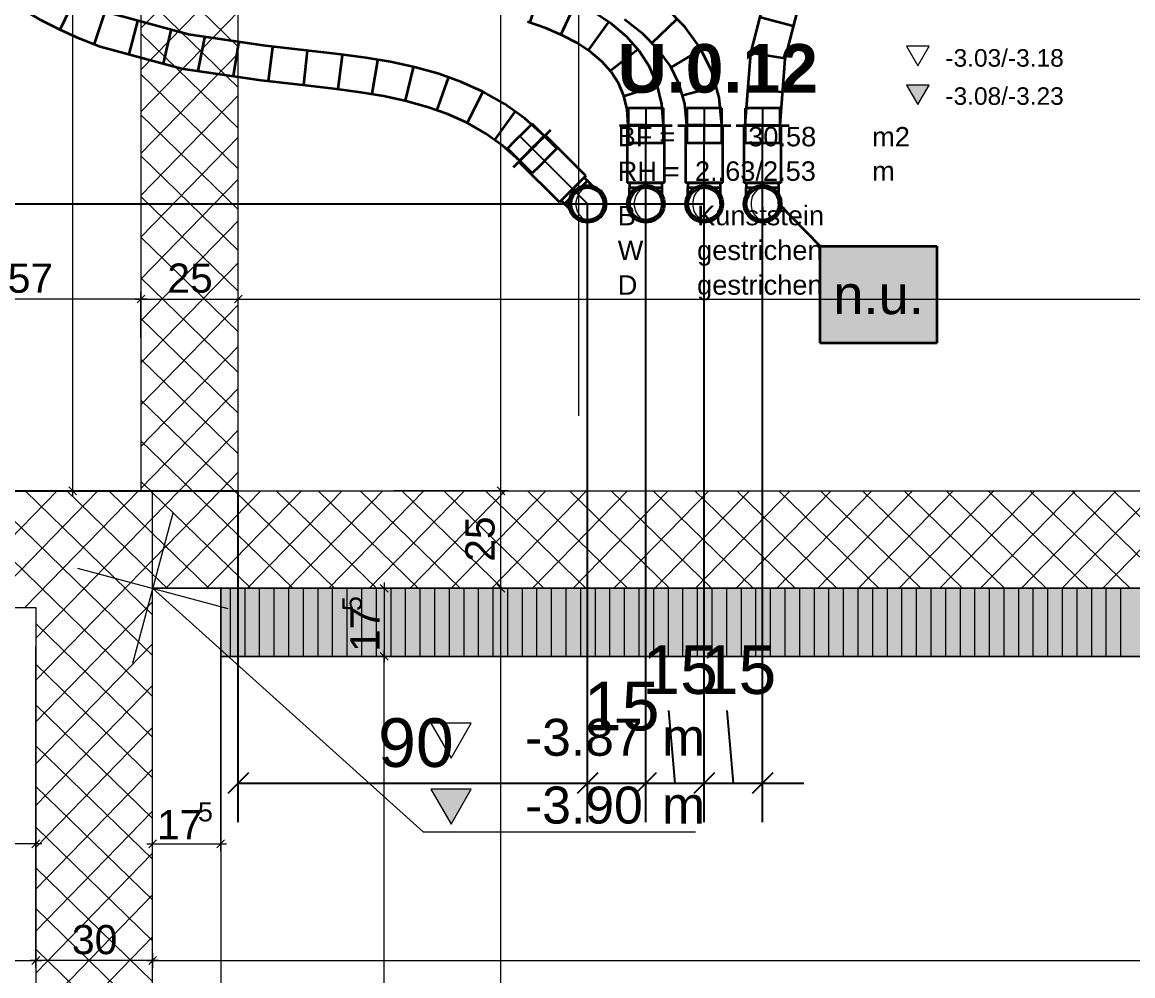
# Model space of a CAD drawing. Extents: x 0 to 1189, y 0 to 841.
# Drawn here: x 159.6 to 216.7, y 431.2 to 480.2 of the extents above; entities that cross this region are included whole.
import ezdxf
from ezdxf.lldxf.tags import DXFTag

# ---------------------------------------------------------------- set-up
doc = ezdxf.new("R2010")
doc.units = 0
doc.linetypes.add('_Hiddenline_', pattern=[3, 2, -1])
doc.layers.get('0').update_dxf_attribs({"lineweight": 35})
for name, color, linetype, lineweight in [('211.5 Stahlbeton Kontur', 7, 'Continuous', 25), ('211.5 Stahlbeton Schraffur', 7, 'Continuous', 25), ('225.2 Dämmung Innen', 7, 'Continuous', 25), ('Bemassung', 7, 'Continuous', 25), ('Höhenkoten', 7, 'Continuous', 25), ('Raumstempel', 7, 'Continuous', 25)]:
    doc.layers.add(name, color=color, linetype=linetype, lineweight=lineweight)
doc.layers.add('L_Mass', color=5, linetype='Continuous', lineweight=25, true_color=0x0000ff)
doc.layers.add('L_Zuluft_eingelegt', color=1, linetype='fein_strichliert', lineweight=35, true_color=0xff0000)
doc.styles.get("Standard").update_dxf_attribs({"font": 'arial.ttf'})
tags = doc.linetypes.add('fein_strichliert', pattern=[4, 1, -2, 1]).pattern_tags.tags
tags[8:9] = [DXFTag(74, 4), DXFTag(75, 0), DXFTag(340, '0'), DXFTag(46, 0.0), DXFTag(50, 0.0), DXFTag(44, 0.0), DXFTag(45, 0.0)]
tags[6:7] = [DXFTag(74, 4), DXFTag(75, 0), DXFTag(340, '0'), DXFTag(46, 0.0), DXFTag(50, 0.0), DXFTag(44, 0.0), DXFTag(45, 0.0)]
tags[4:5] = [DXFTag(74, 4), DXFTag(75, 0), DXFTag(340, '0'), DXFTag(46, 0.0), DXFTag(50, 0.0), DXFTag(44, 0.0), DXFTag(45, 0.0)]
tags = doc.linetypes.add('STRICHPUNKT2', pattern=[12.7, 6.35, -3.175, 0, -3.175]).pattern_tags.tags
tags[10:11] = [DXFTag(74, 4), DXFTag(75, 0), DXFTag(340, '0'), DXFTag(46, 0.0), DXFTag(50, 0.0), DXFTag(44, 0.0), DXFTag(45, 0.0)]
tags[8:9] = [DXFTag(74, 4), DXFTag(75, 0), DXFTag(340, '0'), DXFTag(46, 0.0), DXFTag(50, 0.0), DXFTag(44, 0.0), DXFTag(45, 0.0)]
tags[6:7] = [DXFTag(74, 4), DXFTag(75, 0), DXFTag(340, '0'), DXFTag(46, 0.0), DXFTag(50, 0.0), DXFTag(44, 0.0), DXFTag(45, 0.0)]
tags[4:5] = [DXFTag(74, 4), DXFTag(75, 0), DXFTag(340, '0'), DXFTag(46, 0.0), DXFTag(50, 0.0), DXFTag(44, 0.0), DXFTag(45, 0.0)]
tags = doc.linetypes.add('Wipeout_Contour', pattern=[1, 0, -1]).pattern_tags.tags
tags[6:7] = [DXFTag(74, 4), DXFTag(75, 0), DXFTag(340, '0'), DXFTag(46, 1.0), DXFTag(50, 0.0), DXFTag(44, 0.0), DXFTag(45, 0.0)]
tags[4:5] = [DXFTag(74, 4), DXFTag(75, 0), DXFTag(340, '0'), DXFTag(46, 1.0), DXFTag(50, 0.0), DXFTag(44, 0.0), DXFTag(45, 0.0)]

# ---------------------------------------------------------------- blocks, each defined once
blk = doc.blocks.new('Referenz-A0SO6TOG06', base_point=(4.401, 96.704))
at = {"layer": '211.5 Stahlbeton Kontur', "color": 0, "lineweight": 18}
for p, q in [((165.739, 534.141), (165.736, 456.142)), ((170.736, 456.141), (170.739, 529.141)), ((160.336, 456.142), (154.336, 456.142)), ((165.736, 456.142), (160.336, 456.142)), ((166.336, 456.141), (165.736, 456.142)), ((165.736, 456.142), (170.736, 456.141)), ((166.336, 451.141), (166.336, 456.141)), ((166.336, 456.141), (400.336, 456.141)), ((166.336, 451.134), (166.336, 456.141)), ((166.334, 381.142), (166.336, 451.141)), ((400.336, 451.134), (166.336, 451.134)), ((154.337, 450.142), (160.336, 450.142)), ((160.336, 450.142), (160.331, 297))]:
    blk.add_line(p, q, dxfattribs=at)
at = {"layer": '211.5 Stahlbeton Schraffur', "color": 0, "lineweight": 13}
for p, q in [((165.737, 479.932), (170.737, 485.071)), ((170.737, 478.968), (165.737, 483.833)), ((165.737, 477.781), (170.737, 482.92)), ((170.737, 476.875), (165.737, 481.74)), ((165.737, 475.63), (170.737, 480.769)), ((170.737, 474.782), (165.737, 479.647)), ((165.737, 473.479), (170.737, 478.618)), ((170.737, 472.69), (165.737, 477.554)), ((165.737, 471.327), (170.737, 476.467)), ((170.737, 470.597), (165.737, 475.461)), ((165.737, 469.176), (170.737, 474.316)), ((170.737, 468.504), (165.737, 473.369)), ((165.737, 467.025), (170.737, 472.164)), ((170.737, 466.411), (165.737, 471.276)), ((165.737, 464.874), (170.737, 470.013)), ((170.737, 464.319), (165.737, 469.183)), ((165.737, 462.723), (170.737, 467.862)), ((170.737, 462.226), (165.737, 467.09)), ((165.736, 460.572), (170.737, 465.711)), ((170.736, 460.133), (165.737, 464.998)), ((165.736, 458.421), (170.737, 463.56)), ((170.736, 458.04), (165.737, 462.905)), ((165.736, 456.27), (170.737, 461.409)), ((170.537, 456.141), (165.736, 460.812)), ((167.704, 456.141), (170.736, 459.258)), ((168.386, 456.141), (165.736, 458.719)), ((169.797, 456.141), (170.736, 457.107)), ((166.235, 456.142), (165.736, 456.627)), ((166.336, 445.579), (155.479, 456.142)), ((155.588, 450.142), (161.426, 456.142)), ((166.336, 447.672), (157.631, 456.142)), ((157.681, 450.142), (163.519, 456.142)), ((159.774, 450.142), (165.611, 456.142)), ((166.336, 449.764), (159.782, 456.142)), ((166.336, 451.857), (161.933, 456.142)), ((166.336, 453.95), (164.084, 456.142)), ((166.336, 456.043), (166.235, 456.141)), ((166.336, 454.735), (167.704, 456.141)), ((166.336, 452.584), (169.797, 456.141)), ((171.381, 451.134), (166.336, 456.043)), ((167.018, 451.134), (171.89, 456.141)), ((173.532, 451.134), (168.386, 456.141)), ((169.111, 451.134), (173.983, 456.141)), ((175.683, 451.134), (170.537, 456.141)), ((171.204, 451.134), (176.075, 456.141)), ((177.834, 451.134), (172.688, 456.141)), ((173.296, 451.134), (178.168, 456.141)), ((179.985, 451.134), (174.839, 456.141)), ((175.389, 451.134), (180.261, 456.141)), ((182.136, 451.134), (176.99, 456.141)), ((177.482, 451.134), (182.354, 456.141)), ((184.287, 451.134), (179.141, 456.141)), ((179.575, 451.134), (184.447, 456.141)), ((186.438, 451.134), (181.292, 456.141)), ((181.668, 451.134), (186.54, 456.141)), ((188.589, 451.134), (183.443, 456.141)), ((183.761, 451.134), (188.632, 456.141)), ((190.74, 451.134), (185.594, 456.141)), ((185.853, 451.134), (190.725, 456.141)), ((192.891, 451.134), (187.745, 456.141)), ((187.946, 451.134), (192.818, 456.141)), ((195.043, 451.134), (189.896, 456.141)), ((190.039, 451.134), (194.911, 456.141)), ((197.194, 451.134), (192.047, 456.141)), ((192.132, 451.134), (197.004, 456.141)), ((199.345, 451.134), (194.198, 456.141)), ((194.225, 451.134), (199.097, 456.141)), ((196.318, 451.134), (201.189, 456.141)), ((201.496, 451.134), (196.349, 456.141)), ((198.41, 451.134), (203.282, 456.141)), ((203.647, 451.134), (198.5, 456.141)), ((200.503, 451.134), (205.375, 456.141)), ((205.798, 451.134), (200.651, 456.141)), ((202.596, 451.134), (207.468, 456.141)), ((207.949, 451.134), (202.802, 456.141)), ((204.689, 451.134), (209.561, 456.141)), ((210.1, 451.134), (204.953, 456.141)), ((206.782, 451.134), (211.654, 456.141)), ((212.251, 451.134), (207.104, 456.141)), ((208.875, 451.134), (213.746, 456.141)), ((214.402, 451.134), (209.255, 456.141)), ((210.967, 451.134), (215.839, 456.141)), ((216.553, 451.134), (211.406, 456.141)), ((213.06, 451.134), (217.932, 456.141)), ((218.704, 451.134), (213.557, 456.141)), ((215.153, 451.134), (220.025, 456.141)), ((220.855, 451.134), (215.708, 456.141)), ((160.336, 448.569), (166.336, 454.735)), ((169.23, 451.134), (166.336, 453.95)), ((160.336, 446.418), (166.336, 452.584)), ((167.079, 451.134), (166.336, 451.857)), ((160.336, 444.266), (166.336, 450.433)), ((166.336, 443.486), (160.336, 449.324)), ((160.336, 442.115), (166.336, 448.282)), ((166.336, 441.393), (160.336, 447.231)), ((160.336, 439.964), (166.336, 446.131)), ((166.336, 439.301), (160.336, 445.138)), ((160.336, 437.813), (166.336, 443.98)), ((166.336, 437.208), (160.336, 443.045)), ((160.336, 435.662), (166.336, 441.829)), ((166.336, 435.115), (160.336, 440.953)), ((160.336, 433.511), (166.336, 439.678)), ((166.336, 433.022), (160.336, 438.86)), ((160.336, 431.36), (166.336, 437.527)), ((166.336, 430.93), (160.336, 436.767)), ((160.336, 429.209), (166.336, 435.376)), ((166.336, 428.837), (160.336, 434.674)), ((160.335, 427.058), (166.336, 433.225)), ((166.335, 426.744), (160.336, 432.582))]:
    blk.add_line(p, q, dxfattribs=at)
at = {"layer": '225.2 Dämmung Innen', "color": 0, "lineweight": 13}
for p, q in [((166.336, 451.134), (169.831, 451.134)), ((166.336, 297), (166.336, 451.134)), ((169.831, 451.134), (169.831, 297)), ((169.831, 451.134), (400.336, 451.134)), ((169.831, 447.634), (169.831, 451.134)), ((170.333, 447.634), (170.333, 451.134)), ((171.083, 447.634), (171.083, 451.134)), ((171.833, 447.634), (171.833, 451.134)), ((172.583, 447.634), (172.583, 451.134)), ((173.333, 447.634), (173.333, 451.134)), ((174.083, 447.634), (174.083, 451.134)), ((174.833, 447.634), (174.833, 451.134)), ((175.583, 447.634), (175.583, 451.134)), ((176.333, 447.634), (176.333, 451.134)), ((177.083, 447.634), (177.083, 451.134)), ((177.833, 447.634), (177.833, 451.134)), ((178.583, 447.634), (178.583, 451.134)), ((179.333, 447.634), (179.333, 451.134)), ((180.083, 447.634), (180.083, 451.134)), ((180.833, 447.634), (180.833, 451.134)), ((181.583, 447.634), (181.583, 451.134)), ((182.333, 447.634), (182.333, 451.134)), ((183.083, 447.634), (183.083, 451.134)), ((183.833, 447.634), (183.833, 451.134)), ((184.583, 447.634), (184.583, 451.134)), ((185.333, 447.634), (185.333, 451.134)), ((186.083, 447.634), (186.083, 451.134)), ((186.833, 447.634), (186.833, 451.134)), ((187.583, 447.634), (187.583, 451.134)), ((188.333, 447.634), (188.333, 451.134)), ((189.083, 447.634), (189.083, 451.134)), ((189.833, 447.634), (189.833, 451.134)), ((190.583, 447.634), (190.583, 451.134)), ((191.333, 447.634), (191.333, 451.134)), ((192.083, 447.634), (192.083, 451.134)), ((192.833, 447.634), (192.833, 451.134)), ((193.583, 447.634), (193.583, 451.134)), ((194.333, 447.634), (194.333, 451.134)), ((195.083, 447.634), (195.083, 451.134)), ((195.833, 447.634), (195.833, 451.134)), ((196.583, 447.634), (196.583, 451.134)), ((197.333, 447.634), (197.333, 451.134)), ((198.083, 447.634), (198.083, 451.134)), ((198.833, 447.634), (198.833, 451.134)), ((199.583, 447.634), (199.583, 451.134)), ((200.333, 447.634), (200.333, 451.134)), ((201.083, 447.634), (201.083, 451.134)), ((201.833, 447.634), (201.833, 451.134)), ((202.583, 447.634), (202.583, 451.134)), ((203.333, 447.634), (203.333, 451.134)), ((204.083, 447.634), (204.083, 451.134)), ((204.833, 447.634), (204.833, 451.134)), ((205.583, 447.634), (205.583, 451.134)), ((206.333, 447.634), (206.333, 451.134)), ((207.083, 447.634), (207.083, 451.134)), ((207.833, 447.634), (207.833, 451.134)), ((208.583, 447.634), (208.583, 451.134)), ((209.333, 447.634), (209.333, 451.134)), ((210.083, 447.634), (210.083, 451.134)), ((210.833, 447.634), (210.833, 451.134)), ((211.583, 447.634), (211.583, 451.134)), ((212.333, 447.634), (212.333, 451.134)), ((213.083, 447.634), (213.083, 451.134)), ((213.833, 447.634), (213.833, 451.134)), ((214.583, 447.634), (214.583, 451.134)), ((215.333, 447.634), (215.333, 451.134)), ((216.083, 447.634), (216.083, 451.134)), ((400.336, 447.634), (169.831, 447.634))]:
    blk.add_line(p, q, dxfattribs=at)
at = {"layer": '225.2 Dämmung Innen', "color": 0, "linetype": 'Wipeout_Contour', "lineweight": 0, "ltscale": 21.845507}
for p, q in [((400.336, 451.134), (169.831, 451.134)), ((169.831, 451.134), (169.831, 447.634)), ((169.831, 447.634), (400.336, 447.634))]:
    blk.add_line(p, q, dxfattribs=at)
at = {"layer": '225.2 Dämmung Innen', "color": 7, "linetype": 'Wipeout_Contour', "lineweight": 0, "ltscale": 21.845507, "true_color": 0xffffff}
for points in [[(169.831, 447.634), (400.336, 447.634), (169.831, 451.134)], [(400.336, 447.634), (169.831, 451.134), (400.336, 451.134)]]:
    blk.add_solid(points, dxfattribs=at)
at = {"layer": 'Bemassung', "color": 0, "lineweight": 13}
for p, q in [((162.23, 456.142), (162.23, 534.141)), ((184.23, 456.141), (184.23, 529.141)), ((165.536, 465.801), (165.936, 466.201)), ((165.936, 466.201), (165.536, 465.801)), ((165.736, 466.376), (165.736, 462.142)), ((165.736, 464.001), (165.736, 466.376)), ((170.936, 466.201), (170.536, 465.801)), ((170.536, 465.801), (170.936, 466.201)), ((170.736, 462.141), (170.736, 466.376)), ((170.736, 464.001), (170.736, 466.376)), ((165.736, 466.001), (154.336, 466.001)), ((165.436, 466.001), (165.736, 466.001)), ((166.036, 466.001), (165.736, 466.001)), ((165.736, 466.001), (170.736, 466.001)), ((170.436, 466.001), (170.736, 466.001)), ((170.736, 466.001), (327.337, 466.001)), ((170.736, 466.001), (171.036, 466.001)), ((163.736, 456.142), (161.855, 456.142)), ((162.03, 456.342), (162.43, 455.942)), ((162.23, 455.842), (162.23, 456.142)), ((184.605, 456.141), (178.736, 456.141)), ((184.605, 456.141), (180.23, 456.141)), ((184.03, 456.341), (184.43, 455.941)), ((184.43, 455.941), (184.03, 456.341)), ((184.23, 456.141), (184.23, 456.441)), ((184.23, 455.841), (184.23, 456.141)), ((184.23, 451.141), (184.23, 456.141)), ((178.43, 450.934), (178.03, 451.334)), ((178.23, 451.434), (178.23, 451.134)), ((184.03, 451.341), (184.43, 450.941)), ((184.43, 450.934), (184.03, 451.334)), ((184.23, 451.134), (184.23, 451.434)), ((184.605, 451.134), (168.336, 451.134)), ((171.831, 451.134), (178.605, 451.134)), ((184.605, 451.141), (174.336, 451.141)), ((178.23, 451.134), (178.23, 447.634)), ((184.23, 450.841), (184.23, 451.141)), ((184.23, 297), (184.23, 451.134)), ((166.336, 437.626), (166.336, 449.134)), ((169.831, 437.626), (169.831, 449.134)), ((166.336, 431.626), (166.336, 448.998)), ((160.336, 431.626), (160.336, 448.142)), ((160.336, 448.142), (160.336, 437.626)), ((178.23, 447.634), (178.23, 447.934)), ((178.605, 447.634), (171.831, 447.634)), ((171.831, 447.634), (178.605, 447.634)), ((178.43, 447.434), (178.03, 447.834)), ((178.03, 447.834), (178.43, 447.434)), ((178.23, 297), (178.23, 447.634)), ((178.23, 447.634), (178.23, 447.334)), ((160.336, 438.001), (154.337, 438.001)), ((160.136, 437.801), (160.536, 438.201)), ((160.636, 438.001), (160.336, 438.001)), ((166.036, 438.001), (166.336, 438.001)), ((166.536, 438.201), (166.136, 437.801)), ((166.336, 438.001), (169.831, 438.001)), ((169.631, 437.801), (170.031, 438.201)), ((169.831, 438.001), (170.131, 438.001)), ((55.036, 432.001), (160.336, 432.001)), ((160.336, 432.001), (160.036, 432.001)), ((160.136, 431.801), (160.536, 432.201)), ((160.536, 432.201), (160.136, 431.801)), ((160.336, 432.376), (160.336, 431.626)), ((160.336, 432.001), (160.636, 432.001)), ((166.336, 432.001), (160.336, 432.001)), ((166.036, 432.001), (166.336, 432.001)), ((166.536, 432.201), (166.136, 431.801)), ((166.136, 431.801), (166.536, 432.201)), ((166.336, 432.376), (166.336, 431.626)), ((166.336, 432.001), (400.337, 432.001)), ((166.636, 432.001), (166.336, 432.001))]:
    blk.add_line(p, q, dxfattribs=at)
at = {"layer": 'Höhenkoten', "color": 0, "lineweight": 13}
for p, q in [((167.371, 454.998), (165.3, 447.27)), ((162.472, 452.169), (170.199, 450.099)), ((166.336, 451.134), (180.228, 438.608)), ((180.628, 444.208), (181.667, 442.408)), ((182.706, 444.208), (180.628, 444.208)), ((181.667, 442.408), (182.706, 444.208)), ((180.628, 440.808), (181.667, 439.008)), ((182.706, 440.808), (180.628, 440.808)), ((181.667, 439.008), (182.706, 440.808)), ((180.228, 438.608), (194.228, 438.608))]:
    blk.add_line(p, q, dxfattribs=at)
for points in [[(181.667, 439.008), (181.667, 440.808), (180.628, 440.808)], [(181.667, 439.008), (182.706, 440.808), (181.667, 440.808)]]:
    blk.add_solid(points, dxfattribs=at)
at = {"layer": 'Raumstempel', "color": 0, "lineweight": 13}
for p, q in [((188.23, 460.001), (188.23, 482.001)), ((205.066, 479.001), (205.648, 477.993)), ((206.23, 479.001), (205.066, 479.001)), ((205.648, 477.993), (206.23, 479.001)), ((205.066, 477.001), (205.648, 475.993)), ((206.23, 477.001), (205.066, 477.001)), ((205.648, 475.993), (206.23, 477.001))]:
    blk.add_line(p, q, dxfattribs=at)
for points in [[(205.648, 475.993), (205.648, 477.001), (205.066, 477.001)], [(205.648, 475.993), (206.23, 477.001), (205.648, 477.001)]]:
    blk.add_solid(points, dxfattribs=at)
at = {"layer": 'Bemassung', "color": 0, "linetype": 'Continuous', "lineweight": 13, "ltscale": 0.13, "attachment_point": 1}
for s, insert, char_height in [('{\\fArial;57}', (158.892, 467.825), 1.5), ('{\\fArial;25}', (167.092, 467.828), 1.5), ('{\\fArial;5}', (168.664, 440.141), 0.99), ('{\\fArial;17}', (166.562, 439.736), 1.5), ('{\\fArial;30}', (162.192, 433.828), 1.5)]:
    blk.add_mtext(s, dxfattribs=dict(at, insert=insert, char_height=char_height))
at = {"layer": 'Bemassung', "color": 0, "linetype": 'Continuous', "lineweight": 13, "ltscale": 0.13, "attachment_point": 1, "rotation": 90}
for s, insert, char_height in [('{\\fArial;25}', (182.403, 452.497), 1.5), ('{\\fArial;5}', (176.089, 449.965), 0.99), ('{\\fArial;17}', (176.494, 447.863), 1.5)]:
    blk.add_mtext(s, dxfattribs=dict(at, insert=insert, char_height=char_height))
at = {"layer": 'Höhenkoten', "color": 0, "lineweight": 13, "char_height": 1.9, "attachment_point": 1}
for s, insert in [('{\\fArial;-3.87}', (185.463, 444.427)), ('{\\fArial;m}', (192.506, 444.431)), ('{\\fArial;-3.90}', (185.466, 440.942)), ('{\\fArial;m}', (192.506, 440.938))]:
    blk.add_mtext(s, dxfattribs=dict(at, insert=insert))
at = {"layer": 'Raumstempel', "color": 0, "lineweight": 13, "attachment_point": 1}
for s, insert, char_height in [('{\\fArial|b1|i0;U.0.12}', (190.23, 479.108), 2.5), ('{\\fArial;-3.03/-3.18}', (207.066, 478.845), 0.9), ('{\\fArial;-3.08/-3.23}', (207.066, 476.885), 0.9), ('{\\fArial;BF}', (190.23, 474.855), 1), ('{\\fArial;30.58}', (196.934, 474.851), 1), ('{\\fArial;m2}', (203.301, 474.842), 1), ('{\\fArial;=}', (192.376, 474.855), 1), ('{\\fArial;RH}', (190.23, 473.069), 1), ('{\\fArial;2..63/2.53}', (194.199, 473.077), 1), ('{\\fArial;=}', (192.601, 473.069), 1), ('{\\fArial;m}', (203.301, 473.079), 1), ('{\\fArial;B}', (190.23, 470.792), 1), ('{\\fArial;Kunststein}', (194.31, 470.793), 1), ('{\\fArial;gestrichen}', (194.31, 469.009), 1), ('{\\fArial;W}', (190.23, 469.006), 1), ('{\\fArial;D}', (190.23, 467.22), 1), ('{\\fArial;gestrichen}', (194.31, 467.226), 1)]:
    blk.add_mtext(s, dxfattribs=dict(at, insert=insert, char_height=char_height))
blk = doc.blocks.new('Lüftungsrohr ComfoTube 90_ Rolle à 50 m-A0SO6TOI06', base_point=(196.775, 474.934))
at = {"color": 0, "linetype": 'ByBlock', "lineweight": -2, "ltscale": 0.35}
for p, q in [((197.062, 478.638), (197.909, 481.939)), ((198.84, 478.344), (199.604, 481.327)), ((197.563, 480.494), (199.249, 480.039)), ((196.775, 474.934), (197.062, 478.638)), ((197.098, 478.663), (198.821, 478.382)), ((198.575, 474.934), (198.84, 478.344)), ((196.944, 476.799), (198.685, 476.659)), ((196.896, 474.934), (196.775, 474.934)), ((197.225, 474.934), (196.896, 474.934)), ((197.675, 474.934), (197.225, 474.934)), ((197.675, 474.934), (198.125, 474.934)), ((198.125, 474.934), (198.455, 474.934)), ((198.455, 474.934), (198.575, 474.934))]:
    blk.add_line(p, q, dxfattribs=at)
blk = doc.blocks.new('Verbindungselement 90-A0SO6TQC06', base_point=(193.315, 474.014))
at = {"color": 0, "linetype": 'ByBlock', "lineweight": -2, "ltscale": 0.35}
for p, q in [((193.775, 475.814), (193.775, 474.014)), ((194.303, 475.814), (193.775, 475.814)), ((195.048, 475.814), (194.303, 475.814)), ((195.575, 475.814), (195.048, 475.814)), ((195.575, 474.014), (195.575, 475.814)), ((193.315, 474.914), (196.035, 474.914)), ((193.775, 474.914), (193.806, 474.914)), ((193.806, 474.914), (193.896, 474.914)), ((193.896, 474.914), (194.039, 474.914)), ((194.039, 474.914), (194.225, 474.914)), ((194.225, 474.914), (194.442, 474.914)), ((194.442, 474.914), (194.675, 474.914)), ((194.675, 474.914), (194.908, 474.914)), ((194.908, 474.914), (195.125, 474.914)), ((195.125, 474.914), (195.312, 474.914)), ((195.312, 474.914), (195.455, 474.914)), ((195.455, 474.914), (195.545, 474.914)), ((195.545, 474.914), (195.575, 474.914)), ((194.303, 474.014), (193.775, 474.014)), ((195.048, 474.014), (194.303, 474.014)), ((195.575, 474.014), (195.048, 474.014))]:
    blk.add_line(p, q, dxfattribs=at)
at = {"color": 0, "linetype": 'STRICHPUNKT2', "lineweight": 25, "ltscale": 0.25}
blk.add_line((194.675, 475.814), (194.675, 474.014), dxfattribs=at)
blk = doc.blocks.new('Verbindungselement 90-A0SO6TQO06', base_point=(190.315, 474.014))
at = {"color": 0, "linetype": 'ByBlock', "lineweight": -2, "ltscale": 0.35}
for p, q in [((190.775, 475.814), (190.775, 474.014)), ((191.303, 475.814), (190.775, 475.814)), ((192.048, 475.814), (191.303, 475.814)), ((192.575, 475.814), (192.048, 475.814)), ((192.575, 474.014), (192.575, 475.814)), ((190.315, 474.914), (193.035, 474.914)), ((190.775, 474.914), (190.806, 474.914)), ((190.806, 474.914), (190.896, 474.914)), ((190.896, 474.914), (191.039, 474.914)), ((191.039, 474.914), (191.225, 474.914)), ((191.225, 474.914), (191.442, 474.914)), ((191.442, 474.914), (191.675, 474.914)), ((191.675, 474.914), (191.908, 474.914)), ((191.908, 474.914), (192.125, 474.914)), ((192.125, 474.914), (192.312, 474.914)), ((192.312, 474.914), (192.455, 474.914)), ((192.455, 474.914), (192.545, 474.914)), ((192.545, 474.914), (192.575, 474.914)), ((191.303, 474.014), (190.775, 474.014)), ((192.048, 474.014), (191.303, 474.014)), ((192.575, 474.014), (192.048, 474.014))]:
    blk.add_line(p, q, dxfattribs=at)
at = {"color": 0, "linetype": 'STRICHPUNKT2', "lineweight": 25, "ltscale": 0.25}
blk.add_line((191.675, 475.814), (191.675, 474.014), dxfattribs=at)
blk = doc.blocks.new('Kunststoffbogen 90°-A0SO6TR006', base_point=(196.715, 469.934))
at = {"color": 0, "linetype": 'ByBlock', "lineweight": -2, "ltscale": 0.35}
for p, q in [((196.715, 474.914), (196.715, 471.974)), ((197.278, 474.914), (196.715, 474.914)), ((198.073, 474.914), (197.278, 474.914)), ((198.635, 474.914), (198.073, 474.914)), ((198.635, 471.974), (198.635, 474.914)), ((197.278, 471.974), (196.715, 471.974)), ((196.835, 471.974), (196.835, 471.734)), ((196.835, 471.974), (197.327, 471.974)), ((198.073, 471.974), (197.278, 471.974)), ((197.327, 471.974), (198.023, 471.974)), ((198.023, 471.974), (198.515, 471.974)), ((198.635, 471.974), (198.073, 471.974)), ((198.515, 471.734), (198.515, 471.974)), ((196.748, 471.143), (196.844, 471.374)), ((196.835, 471.517), (196.835, 471.734)), ((196.835, 471.734), (197.327, 471.734)), ((196.835, 471.314), (196.835, 471.517)), ((196.835, 471.14), (196.835, 471.314)), ((196.844, 471.374), (196.997, 471.573)), ((196.864, 471.112), (196.948, 471.314)), ((196.948, 471.314), (197.081, 471.488)), ((196.997, 471.573), (197.195, 471.726)), ((197.081, 471.488), (197.255, 471.622)), ((197.195, 471.726), (197.427, 471.822)), ((197.255, 471.622), (197.458, 471.706)), ((197.327, 471.734), (198.023, 471.734)), ((197.427, 471.822), (197.675, 471.854)), ((197.458, 471.706), (197.675, 471.734)), ((197.675, 471.854), (197.924, 471.822)), ((197.675, 471.734), (197.893, 471.706)), ((197.893, 471.706), (198.095, 471.622)), ((197.924, 471.822), (198.155, 471.726)), ((198.023, 471.734), (198.515, 471.734)), ((198.095, 471.622), (198.269, 471.488)), ((198.155, 471.726), (198.354, 471.573)), ((198.269, 471.488), (198.403, 471.314)), ((198.354, 471.573), (198.507, 471.374)), ((198.403, 471.314), (198.487, 471.112)), ((198.507, 471.374), (198.603, 471.143)), ((198.515, 471.517), (198.515, 471.734)), ((198.515, 471.314), (198.515, 471.517)), ((198.515, 471.14), (198.515, 471.314)), ((196.715, 470.894), (196.748, 471.143)), ((196.748, 470.646), (196.715, 470.894)), ((196.835, 471.007), (196.835, 471.14)), ((196.835, 470.894), (196.864, 471.112)), ((196.835, 470.923), (196.835, 471.007)), ((196.835, 470.894), (196.835, 470.923)), ((196.864, 470.677), (196.835, 470.894)), ((198.487, 471.112), (198.515, 470.894)), ((198.515, 470.894), (198.487, 470.677)), ((198.515, 471.007), (198.515, 471.14)), ((198.515, 470.923), (198.515, 471.007)), ((198.515, 470.894), (198.515, 470.923)), ((198.603, 471.143), (198.635, 470.894)), ((198.635, 470.894), (198.603, 470.646)), ((196.844, 470.414), (196.748, 470.646)), ((196.997, 470.216), (196.844, 470.414)), ((196.948, 470.474), (196.864, 470.677)), ((197.081, 470.3), (196.948, 470.474)), ((197.195, 470.063), (196.997, 470.216)), ((197.255, 470.167), (197.081, 470.3)), ((197.458, 470.083), (197.255, 470.167)), ((198.095, 470.167), (197.893, 470.083)), ((198.269, 470.3), (198.095, 470.167)), ((198.354, 470.216), (198.155, 470.063)), ((198.403, 470.474), (198.269, 470.3)), ((198.507, 470.414), (198.354, 470.216)), ((198.487, 470.677), (198.403, 470.474)), ((198.603, 470.646), (198.507, 470.414)), ((197.427, 469.967), (197.195, 470.063)), ((197.675, 469.934), (197.427, 469.967)), ((197.675, 470.054), (197.458, 470.083)), ((197.893, 470.083), (197.675, 470.054)), ((197.924, 469.967), (197.675, 469.934)), ((198.155, 470.063), (197.924, 469.967))]:
    blk.add_line(p, q, dxfattribs=at)
at = {"color": 0, "linetype": 'STRICHPUNKT2', "lineweight": 25, "ltscale": 0.25}
for p, q in [((197.675, 471.734), (197.675, 474.914)), ((197.675, 471.517), (197.675, 471.734)), ((197.675, 471.314), (197.675, 471.517)), ((197.675, 471.14), (197.675, 471.314)), ((197.675, 471.007), (197.675, 471.14)), ((197.675, 470.923), (197.675, 471.007)), ((197.675, 470.894), (197.675, 470.923)), ((197.675, 470.894), (197.675, 470.894))]:
    blk.add_line(p, q, dxfattribs=at)
at = {"color": 0, "linetype": '_Hiddenline_', "lineweight": 18}
for p, q in [((197.162, 471.264), (197.286, 471.483)), ((197.286, 471.483), (197.46, 471.664)), ((197.46, 471.664), (197.675, 471.794)), ((197.098, 471.02), (197.162, 471.264)), ((197.098, 470.769), (197.098, 471.02)), ((197.162, 470.525), (197.098, 470.769)), ((197.286, 470.306), (197.162, 470.525)), ((197.46, 470.125), (197.286, 470.306)), ((197.675, 469.994), (197.46, 470.125))]:
    blk.add_line(p, q, dxfattribs=at)
blk = doc.blocks.new('Bauteilbeschriftung-A0SO6TR206', base_point=(198.515, 463.725))
at = {"color": 0, "linetype": 'ByBlock', "lineweight": -2, "ltscale": 0.35}
blk.add_line((200.637, 468.725), (198.515, 470.894), dxfattribs=at)
at = {"color": 0, "linetype": 'Continuous', "lineweight": -2, "ltscale": 0.35}
for p, q in [((200.637, 468.725), (206.629, 468.725)), ((200.637, 463.725), (200.637, 468.725)), ((206.629, 468.725), (206.629, 463.725)), ((206.629, 463.725), (200.637, 463.725))]:
    blk.add_line(p, q, dxfattribs=at)
at = {"color": 7, "linetype": 'ByBlock', "lineweight": -2, "ltscale": 0.35, "true_color": 0xffffff}
for points in [[(200.637, 463.725), (206.629, 463.725), (200.637, 468.725)], [(206.629, 463.725), (200.637, 468.725), (206.629, 468.725)]]:
    blk.add_solid(points, dxfattribs=at)
at = {"color": 0, "linetype": 'ByBlock', "lineweight": -2, "ltscale": 0.35, "insert": (201.304, 467.225), "char_height": 2, "attachment_point": 1}
blk.add_mtext('{\\fArial;n.u.}', dxfattribs=at)
blk = doc.blocks.new('Kunststoffbogen 90°-A0SO6TR406', base_point=(190.715, 469.934))
at = {"color": 0, "linetype": 'ByBlock', "lineweight": -2, "ltscale": 0.35}
for p, q in [((190.715, 474.914), (190.715, 471.974)), ((191.278, 474.914), (190.715, 474.914)), ((192.073, 474.914), (191.278, 474.914)), ((192.635, 474.914), (192.073, 474.914)), ((192.635, 471.974), (192.635, 474.914)), ((191.278, 471.974), (190.715, 471.974)), ((190.835, 471.974), (190.835, 471.734)), ((190.835, 471.974), (191.327, 471.974)), ((192.073, 471.974), (191.278, 471.974)), ((191.327, 471.974), (192.023, 471.974)), ((192.023, 471.974), (192.515, 471.974)), ((192.635, 471.974), (192.073, 471.974)), ((192.515, 471.734), (192.515, 471.974)), ((190.748, 471.143), (190.844, 471.374)), ((190.835, 471.517), (190.835, 471.734)), ((190.835, 471.734), (191.327, 471.734)), ((190.835, 471.314), (190.835, 471.517)), ((190.835, 471.14), (190.835, 471.314)), ((190.844, 471.374), (190.997, 471.573)), ((190.864, 471.112), (190.948, 471.314)), ((190.948, 471.314), (191.081, 471.488)), ((190.997, 471.573), (191.195, 471.726)), ((191.081, 471.488), (191.255, 471.622)), ((191.195, 471.726), (191.427, 471.822)), ((191.255, 471.622), (191.458, 471.706)), ((191.327, 471.734), (192.023, 471.734)), ((191.427, 471.822), (191.675, 471.854)), ((191.458, 471.706), (191.675, 471.734)), ((191.675, 471.854), (191.924, 471.822)), ((191.675, 471.734), (191.893, 471.706)), ((191.893, 471.706), (192.095, 471.622)), ((191.924, 471.822), (192.155, 471.726)), ((192.023, 471.734), (192.515, 471.734)), ((192.095, 471.622), (192.269, 471.488)), ((192.155, 471.726), (192.354, 471.573)), ((192.269, 471.488), (192.403, 471.314)), ((192.354, 471.573), (192.507, 471.374)), ((192.403, 471.314), (192.487, 471.112)), ((192.507, 471.374), (192.603, 471.143)), ((192.515, 471.517), (192.515, 471.734)), ((192.515, 471.314), (192.515, 471.517)), ((192.515, 471.14), (192.515, 471.314)), ((190.715, 470.894), (190.748, 471.143)), ((190.748, 470.646), (190.715, 470.894)), ((190.835, 471.007), (190.835, 471.14)), ((190.835, 470.894), (190.864, 471.112)), ((190.835, 470.923), (190.835, 471.007)), ((190.835, 470.894), (190.835, 470.923)), ((190.864, 470.677), (190.835, 470.894)), ((192.487, 471.112), (192.515, 470.894)), ((192.515, 470.894), (192.487, 470.677)), ((192.515, 471.007), (192.515, 471.14)), ((192.515, 470.923), (192.515, 471.007)), ((192.515, 470.894), (192.515, 470.923)), ((192.603, 471.143), (192.635, 470.894)), ((192.635, 470.894), (192.603, 470.646)), ((190.844, 470.414), (190.748, 470.646)), ((190.997, 470.216), (190.844, 470.414)), ((190.948, 470.474), (190.864, 470.677)), ((191.081, 470.3), (190.948, 470.474)), ((191.195, 470.063), (190.997, 470.216)), ((191.255, 470.167), (191.081, 470.3)), ((191.458, 470.083), (191.255, 470.167)), ((192.095, 470.167), (191.893, 470.083)), ((192.269, 470.3), (192.095, 470.167)), ((192.354, 470.216), (192.155, 470.063)), ((192.403, 470.474), (192.269, 470.3)), ((192.507, 470.414), (192.354, 470.216)), ((192.487, 470.677), (192.403, 470.474)), ((192.603, 470.646), (192.507, 470.414)), ((191.427, 469.967), (191.195, 470.063)), ((191.675, 469.934), (191.427, 469.967)), ((191.675, 470.054), (191.458, 470.083)), ((191.893, 470.083), (191.675, 470.054)), ((191.924, 469.967), (191.675, 469.934)), ((192.155, 470.063), (191.924, 469.967))]:
    blk.add_line(p, q, dxfattribs=at)
at = {"color": 0, "linetype": 'STRICHPUNKT2', "lineweight": 25, "ltscale": 0.25}
for p, q in [((191.675, 471.734), (191.675, 474.914)), ((191.675, 471.517), (191.675, 471.734)), ((191.675, 471.314), (191.675, 471.517)), ((191.675, 471.14), (191.675, 471.314)), ((191.675, 471.007), (191.675, 471.14)), ((191.675, 470.923), (191.675, 471.007)), ((191.675, 470.894), (191.675, 470.923)), ((191.675, 470.894), (191.675, 470.894))]:
    blk.add_line(p, q, dxfattribs=at)
at = {"color": 0, "linetype": '_Hiddenline_', "lineweight": 18}
for p, q in [((191.162, 471.264), (191.286, 471.483)), ((191.286, 471.483), (191.46, 471.664)), ((191.46, 471.664), (191.675, 471.794)), ((191.098, 471.02), (191.162, 471.264)), ((191.098, 470.769), (191.098, 471.02)), ((191.162, 470.525), (191.098, 470.769)), ((191.286, 470.306), (191.162, 470.525)), ((191.46, 470.125), (191.286, 470.306)), ((191.675, 469.994), (191.46, 470.125))]:
    blk.add_line(p, q, dxfattribs=at)
blk = doc.blocks.new('Lüftungsrohr ComfoTube 90_ Rolle à 50 m-A0SO6TRI06', base_point=(162.825, 474.934))
at = {"color": 0, "linetype": 'ByBlock', "lineweight": -2, "ltscale": 0.35}
for p, q in [((193.678, 479.995), (192.714, 480.97)), ((191.518, 479.629), (190.572, 480.371)), ((192, 479.175), (193.261, 480.383)), ((194.474, 478.905), (193.678, 479.995)), ((192.309, 478.829), (191.518, 479.629)), ((192.935, 477.972), (192.309, 478.829)), ((192.988, 477.924), (194.491, 478.813)), ((195.073, 477.694), (194.474, 478.905)), ((193.393, 477.048), (192.935, 477.972)), ((195.447, 476.368), (195.073, 477.694)), ((193.677, 476.042), (193.393, 477.048)), ((193.576, 476.485), (195.263, 476.934)), ((193.775, 474.934), (193.677, 476.042)), ((195.575, 474.934), (195.447, 476.368)), ((193.896, 474.934), (193.775, 474.934)), ((194.225, 474.934), (193.896, 474.934)), ((194.675, 474.934), (194.225, 474.934)), ((194.675, 474.934), (195.125, 474.934)), ((195.125, 474.934), (195.455, 474.934)), ((195.455, 474.934), (195.575, 474.934))]:
    blk.add_line(p, q, dxfattribs=at)
blk = doc.blocks.new('Kunststoffbogen 90°-A0SO6TSA06', base_point=(193.715, 469.934))
at = {"color": 0, "linetype": 'ByBlock', "lineweight": -2, "ltscale": 0.35}
for p, q in [((193.715, 474.914), (193.715, 471.974)), ((194.278, 474.914), (193.715, 474.914)), ((195.073, 474.914), (194.278, 474.914)), ((195.635, 474.914), (195.073, 474.914)), ((195.635, 471.974), (195.635, 474.914)), ((194.278, 471.974), (193.715, 471.974)), ((193.835, 471.974), (193.835, 471.734)), ((193.835, 471.974), (194.327, 471.974)), ((195.073, 471.974), (194.278, 471.974)), ((194.327, 471.974), (195.023, 471.974)), ((195.023, 471.974), (195.515, 471.974)), ((195.635, 471.974), (195.073, 471.974)), ((195.515, 471.734), (195.515, 471.974)), ((193.748, 471.143), (193.844, 471.374)), ((193.835, 471.517), (193.835, 471.734)), ((193.835, 471.734), (194.327, 471.734)), ((193.835, 471.314), (193.835, 471.517)), ((193.835, 471.14), (193.835, 471.314)), ((193.844, 471.374), (193.997, 471.573)), ((193.864, 471.112), (193.948, 471.314)), ((193.948, 471.314), (194.081, 471.488)), ((193.997, 471.573), (194.195, 471.726)), ((194.081, 471.488), (194.255, 471.622)), ((194.195, 471.726), (194.427, 471.822)), ((194.255, 471.622), (194.458, 471.706)), ((194.327, 471.734), (195.023, 471.734)), ((194.427, 471.822), (194.675, 471.854)), ((194.458, 471.706), (194.675, 471.734)), ((194.675, 471.854), (194.924, 471.822)), ((194.675, 471.734), (194.893, 471.706)), ((194.893, 471.706), (195.095, 471.622)), ((194.924, 471.822), (195.155, 471.726)), ((195.023, 471.734), (195.515, 471.734)), ((195.095, 471.622), (195.269, 471.488)), ((195.155, 471.726), (195.354, 471.573)), ((195.269, 471.488), (195.403, 471.314)), ((195.354, 471.573), (195.507, 471.374)), ((195.403, 471.314), (195.487, 471.112)), ((195.507, 471.374), (195.603, 471.143)), ((195.515, 471.517), (195.515, 471.734)), ((195.515, 471.314), (195.515, 471.517)), ((195.515, 471.14), (195.515, 471.314)), ((193.715, 470.894), (193.748, 471.143)), ((193.748, 470.646), (193.715, 470.894)), ((193.835, 471.007), (193.835, 471.14)), ((193.835, 470.894), (193.864, 471.112)), ((193.835, 470.923), (193.835, 471.007)), ((193.835, 470.894), (193.835, 470.923)), ((193.864, 470.677), (193.835, 470.894)), ((195.487, 471.112), (195.515, 470.894)), ((195.515, 470.894), (195.487, 470.677)), ((195.515, 471.007), (195.515, 471.14)), ((195.515, 470.923), (195.515, 471.007)), ((195.515, 470.894), (195.515, 470.923)), ((195.603, 471.143), (195.635, 470.894)), ((195.635, 470.894), (195.603, 470.646)), ((193.844, 470.414), (193.748, 470.646)), ((193.997, 470.216), (193.844, 470.414)), ((193.948, 470.474), (193.864, 470.677)), ((194.081, 470.3), (193.948, 470.474)), ((194.195, 470.063), (193.997, 470.216)), ((194.255, 470.167), (194.081, 470.3)), ((194.458, 470.083), (194.255, 470.167)), ((195.095, 470.167), (194.893, 470.083)), ((195.269, 470.3), (195.095, 470.167)), ((195.354, 470.216), (195.155, 470.063)), ((195.403, 470.474), (195.269, 470.3)), ((195.507, 470.414), (195.354, 470.216)), ((195.487, 470.677), (195.403, 470.474)), ((195.603, 470.646), (195.507, 470.414)), ((194.427, 469.967), (194.195, 470.063)), ((194.675, 469.934), (194.427, 469.967)), ((194.675, 470.054), (194.458, 470.083)), ((194.893, 470.083), (194.675, 470.054)), ((194.924, 469.967), (194.675, 469.934)), ((195.155, 470.063), (194.924, 469.967))]:
    blk.add_line(p, q, dxfattribs=at)
at = {"color": 0, "linetype": 'STRICHPUNKT2', "lineweight": 25, "ltscale": 0.25}
for p, q in [((194.675, 471.734), (194.675, 474.914)), ((194.675, 471.517), (194.675, 471.734)), ((194.675, 471.314), (194.675, 471.517)), ((194.675, 471.14), (194.675, 471.314)), ((194.675, 471.007), (194.675, 471.14)), ((194.675, 470.923), (194.675, 471.007)), ((194.675, 470.894), (194.675, 470.923)), ((194.675, 470.894), (194.675, 470.894))]:
    blk.add_line(p, q, dxfattribs=at)
at = {"color": 0, "linetype": '_Hiddenline_', "lineweight": 18}
for p, q in [((194.162, 471.264), (194.286, 471.483)), ((194.286, 471.483), (194.46, 471.664)), ((194.46, 471.664), (194.675, 471.794)), ((194.098, 471.02), (194.162, 471.264)), ((194.098, 470.769), (194.098, 471.02)), ((194.162, 470.525), (194.098, 470.769)), ((194.286, 470.306), (194.162, 470.525)), ((194.46, 470.125), (194.286, 470.306)), ((194.675, 469.994), (194.46, 470.125))]:
    blk.add_line(p, q, dxfattribs=at)
blk = doc.blocks.new('Verbindungselement 90-A0SO6TSO06', base_point=(196.315, 474.014))
at = {"color": 0, "linetype": 'ByBlock', "lineweight": -2, "ltscale": 0.35}
for p, q in [((196.775, 475.814), (196.775, 474.014)), ((197.303, 475.814), (196.775, 475.814)), ((198.048, 475.814), (197.303, 475.814)), ((198.575, 475.814), (198.048, 475.814)), ((198.575, 474.014), (198.575, 475.814)), ((196.315, 474.914), (199.035, 474.914)), ((196.775, 474.914), (196.806, 474.914)), ((196.806, 474.914), (196.896, 474.914)), ((196.896, 474.914), (197.039, 474.914)), ((197.039, 474.914), (197.225, 474.914)), ((197.225, 474.914), (197.442, 474.914)), ((197.442, 474.914), (197.675, 474.914)), ((197.675, 474.914), (197.908, 474.914)), ((197.908, 474.914), (198.125, 474.914)), ((198.125, 474.914), (198.312, 474.914)), ((198.312, 474.914), (198.455, 474.914)), ((198.455, 474.914), (198.545, 474.914)), ((198.545, 474.914), (198.575, 474.914)), ((197.303, 474.014), (196.775, 474.014)), ((198.048, 474.014), (197.303, 474.014)), ((198.575, 474.014), (198.048, 474.014))]:
    blk.add_line(p, q, dxfattribs=at)
at = {"color": 0, "linetype": 'STRICHPUNKT2', "lineweight": 25, "ltscale": 0.25}
blk.add_line((197.675, 475.814), (197.675, 474.014), dxfattribs=at)
blk = doc.blocks.new('Lüftungsrohr ComfoTube 90_ Rolle à 50 m-A0SO6TSQ06', base_point=(158.571, 474.934))
at = {"color": 0, "linetype": 'ByBlock', "lineweight": -2, "ltscale": 0.35}
for p, q in [((185.738, 480.228), (186.281, 481.887)), ((187.317, 479.615), (188.056, 481.197)), ((189.925, 480.132), (189.085, 480.691)), ((186.537, 479.922), (185.6, 480.25)), ((187.395, 479.555), (186.537, 479.922)), ((188.733, 478.8), (189.753, 480.217)), ((190.678, 479.492), (189.925, 480.132)), ((188.166, 479.146), (187.395, 479.555)), ((191.329, 478.761), (190.678, 479.492)), ((188.843, 478.696), (188.166, 479.146)), ((189.866, 477.744), (191.239, 478.822)), ((191.86, 477.936), (191.329, 478.761)), ((189.42, 478.205), (188.843, 478.696)), ((189.895, 477.672), (189.42, 478.205)), ((190.269, 477.091), (189.895, 477.672)), ((192.253, 477.019), (191.86, 477.936)), ((190.544, 476.451), (190.269, 477.091)), ((192.494, 476.016), (192.253, 477.019)), ((190.715, 475.738), (190.544, 476.451)), ((190.574, 476.439), (192.235, 476.977)), ((192.575, 474.934), (192.494, 476.016)), ((190.775, 474.934), (190.715, 475.738)), ((190.896, 474.934), (190.775, 474.934)), ((191.225, 474.934), (190.896, 474.934)), ((191.675, 474.934), (191.225, 474.934)), ((191.675, 474.934), (192.125, 474.934)), ((192.125, 474.934), (192.455, 474.934)), ((192.455, 474.934), (192.575, 474.934))]:
    blk.add_line(p, q, dxfattribs=at)
blk = doc.blocks.new('Kunststoffbogen 90°-A0SO6TTW06', base_point=(185.154, 469.934))
at = {"color": 0, "linetype": 'ByBlock', "lineweight": -2, "ltscale": 0.35}
for p, q in [((186.512, 474.415), (186.114, 474.018)), ((188.591, 472.336), (186.512, 474.415)), ((186.114, 474.018), (185.552, 473.455)), ((185.552, 473.455), (185.154, 473.058)), ((185.154, 473.058), (187.233, 470.979)), ((188.193, 471.939), (187.631, 471.376)), ((187.666, 471.411), (188.158, 471.903)), ((188.158, 471.903), (188.506, 472.251)), ((188.591, 472.336), (188.193, 471.939)), ((188.328, 471.734), (188.676, 472.082)), ((188.676, 472.082), (188.506, 472.251)), ((188.83, 471.928), (188.676, 472.082)), ((188.973, 471.785), (188.83, 471.928)), ((187.631, 471.376), (187.233, 470.979)), ((187.318, 471.063), (187.666, 471.411)), ((187.749, 471.142), (187.844, 471.374)), ((187.836, 471.242), (188.328, 471.734)), ((187.844, 471.374), (187.997, 471.573)), ((187.864, 471.111), (187.948, 471.314)), ((187.948, 471.314), (188.082, 471.488)), ((187.997, 471.573), (188.196, 471.725)), ((188.082, 471.488), (188.256, 471.621)), ((188.196, 471.725), (188.427, 471.821)), ((188.256, 471.621), (188.458, 471.705)), ((188.427, 471.821), (188.676, 471.854)), ((188.458, 471.705), (188.676, 471.734)), ((188.676, 471.854), (188.924, 471.821)), ((188.676, 471.734), (188.893, 471.705)), ((188.893, 471.705), (189.096, 471.621)), ((188.924, 471.821), (189.156, 471.725)), ((189.096, 471.662), (188.973, 471.785)), ((189.19, 471.567), (189.096, 471.662)), ((189.096, 471.621), (189.27, 471.488)), ((189.156, 471.725), (189.355, 471.573)), ((189.25, 471.508), (189.19, 471.567)), ((189.27, 471.488), (189.25, 471.508)), ((189.27, 471.488), (189.403, 471.314)), ((189.355, 471.573), (189.507, 471.374)), ((189.403, 471.314), (189.487, 471.111)), ((189.507, 471.374), (189.603, 471.142)), ((187.318, 471.063), (187.488, 470.894)), ((187.488, 470.894), (187.836, 471.242)), ((187.642, 470.74), (187.488, 470.894)), ((187.785, 470.597), (187.642, 470.74)), ((187.716, 470.894), (187.749, 471.142)), ((187.749, 470.645), (187.716, 470.894)), ((187.836, 470.894), (187.864, 471.111)), ((187.864, 470.676), (187.836, 470.894)), ((189.487, 471.111), (189.516, 470.894)), ((189.516, 470.894), (189.487, 470.676)), ((189.603, 471.142), (189.636, 470.894)), ((189.636, 470.894), (189.603, 470.645)), ((187.844, 470.414), (187.749, 470.645)), ((187.908, 470.474), (187.785, 470.597)), ((187.997, 470.215), (187.844, 470.414)), ((187.948, 470.474), (187.864, 470.676)), ((188.002, 470.379), (187.908, 470.474)), ((188.082, 470.3), (187.948, 470.474)), ((188.196, 470.062), (187.997, 470.215)), ((188.062, 470.32), (188.002, 470.379)), ((188.082, 470.3), (188.062, 470.32)), ((188.256, 470.166), (188.082, 470.3)), ((188.458, 470.082), (188.256, 470.166)), ((189.096, 470.166), (188.893, 470.082)), ((189.27, 470.3), (189.096, 470.166)), ((189.355, 470.215), (189.156, 470.062)), ((189.403, 470.474), (189.27, 470.3)), ((189.507, 470.414), (189.355, 470.215)), ((189.487, 470.676), (189.403, 470.474)), ((189.603, 470.645), (189.507, 470.414)), ((188.427, 469.966), (188.196, 470.062)), ((188.676, 469.934), (188.427, 469.966)), ((188.676, 470.054), (188.458, 470.082)), ((188.893, 470.082), (188.676, 470.054)), ((188.924, 469.966), (188.676, 469.934)), ((189.156, 470.062), (188.924, 469.966))]:
    blk.add_line(p, q, dxfattribs=at)
at = {"color": 0, "linetype": 'STRICHPUNKT2', "lineweight": 25, "ltscale": 0.25}
for p, q in [((188.082, 471.488), (185.833, 473.736)), ((188.236, 471.334), (188.082, 471.488)), ((188.379, 471.191), (188.236, 471.334)), ((188.502, 471.068), (188.379, 471.191)), ((188.596, 470.973), (188.502, 471.068)), ((188.656, 470.914), (188.596, 470.973)), ((188.676, 470.894), (188.656, 470.914)), ((188.676, 470.894), (188.676, 470.894))]:
    blk.add_line(p, q, dxfattribs=at)
at = {"color": 0, "linetype": '_Hiddenline_', "lineweight": 18}
for p, q in [((188.163, 471.263), (188.286, 471.482)), ((188.286, 471.482), (188.461, 471.663)), ((188.461, 471.663), (188.676, 471.794)), ((188.099, 471.02), (188.163, 471.263)), ((188.099, 470.768), (188.099, 471.02)), ((188.163, 470.525), (188.099, 470.768)), ((188.286, 470.305), (188.163, 470.525)), ((188.461, 470.124), (188.286, 470.305)), ((188.676, 469.994), (188.461, 470.124))]:
    blk.add_line(p, q, dxfattribs=at)
blk = doc.blocks.new('Lüftungsrohr ComfoTube 90_ Rolle à 50 m-A0SO6TUK06', base_point=(155.182, 473.114))
at = {"color": 0, "linetype": 'ByBlock', "lineweight": -2, "ltscale": 0.35}
for p, q in [((155.303, 487.611), (155.182, 487.611)), ((155.224, 486.901), (155.182, 487.611)), ((155.632, 487.611), (155.303, 487.611)), ((156.082, 487.611), (155.632, 487.611)), ((156.082, 487.611), (156.532, 487.611)), ((156.532, 487.611), (156.862, 487.611)), ((156.862, 487.611), (156.982, 487.611)), ((157.012, 487.111), (156.983, 487.611)), ((155.345, 486.214), (155.224, 486.901)), ((155.251, 486.903), (156.985, 487.106)), ((157.097, 486.626), (157.012, 487.111)), ((155.541, 485.552), (155.345, 486.214)), ((157.237, 486.155), (157.097, 486.626)), ((157.429, 485.694), (157.237, 486.155)), ((155.841, 484.907), (157.415, 485.665)), ((157.673, 485.242), (157.429, 485.694)), ((155.805, 484.92), (155.541, 485.552)), ((157.961, 484.807), (157.673, 485.242)), ((156.13, 484.317), (155.805, 484.92)), ((158.496, 484.157), (157.961, 484.807)), ((156.514, 483.737), (156.13, 484.317)), ((156.967, 483.227), (158.291, 484.366)), ((159.122, 483.542), (158.496, 484.157)), ((157.168, 482.941), (156.514, 483.737)), ((159.835, 482.961), (159.122, 483.542)), ((157.922, 482.202), (157.168, 482.941)), ((158.367, 481.872), (159.472, 483.224)), ((160.623, 482.416), (159.835, 482.961)), ((158.754, 481.523), (157.922, 482.202)), ((159.929, 480.767), (160.846, 482.253)), ((161.47, 481.911), (160.623, 482.416)), ((162.365, 481.45), (161.47, 481.911)), ((159.651, 480.903), (158.754, 481.523)), ((161.586, 479.859), (162.345, 481.431)), ((163.292, 481.034), (162.365, 481.45)), ((164.211, 480.674), (163.292, 481.034)), ((160.598, 480.339), (159.651, 480.903)), ((163.346, 479.112), (163.896, 480.769)), ((168.185, 479.598), (164.211, 480.674)), ((161.584, 479.83), (160.598, 480.339)), ((165.124, 478.592), (165.57, 480.28)), ((162.596, 479.376), (161.584, 479.83)), ((163.648, 478.965), (162.596, 479.376)), ((166.89, 478.114), (167.279, 479.816)), ((172.142, 479.015), (168.185, 479.598)), ((168.676, 477.736), (169.009, 479.45)), ((167.818, 477.835), (163.648, 478.965)), ((170.485, 477.468), (170.762, 479.192)), ((174.095, 478.8), (172.142, 479.015)), ((172.293, 477.216), (172.519, 478.948)), ((176.028, 478.577), (174.095, 478.8)), ((174.096, 477.017), (174.294, 478.752)), ((175.874, 476.81), (176.092, 478.542)), ((177.301, 478.401), (176.028, 478.577)), ((178.554, 478.187), (177.301, 478.401)), ((177.614, 476.55), (177.912, 478.27)), ((179.786, 477.92), (178.554, 478.187)), ((171.913, 477.232), (167.818, 477.835)), ((179.32, 476.209), (179.735, 477.905)), ((180.992, 477.587), (179.786, 477.92)), ((182.169, 477.17), (180.992, 477.587)), ((173.893, 477.014), (171.913, 477.232)), ((175.801, 476.794), (173.893, 477.014)), ((180.959, 475.719), (181.543, 477.364)), ((183.311, 476.656), (182.169, 477.17)), ((177.026, 476.624), (175.801, 476.794)), ((178.213, 476.422), (177.026, 476.624)), ((182.515, 475.072), (183.307, 476.627)), ((184.411, 476.029), (183.311, 476.656)), ((179.356, 476.174), (178.213, 476.422)), ((180.452, 475.871), (179.356, 476.174)), ((181.499, 475.501), (180.452, 475.871)), ((185.462, 475.277), (184.411, 476.029)), ((182.495, 475.052), (181.499, 475.501)), ((183.928, 474.196), (184.952, 475.611)), ((183.441, 474.514), (182.495, 475.052)), ((186.456, 474.387), (185.462, 475.277)), ((184.336, 473.873), (183.441, 474.514)), ((186.137, 474.069), (186.37, 474.302)), ((186.37, 474.302), (186.456, 474.387)), ((185.183, 473.114), (184.336, 473.873)), ((185.819, 473.75), (185.501, 473.432)), ((185.819, 473.75), (186.137, 474.069)), ((185.268, 473.199), (185.183, 473.114)), ((185.501, 473.432), (185.268, 473.199))]:
    blk.add_line(p, q, dxfattribs=at)
blk = doc.blocks.new('Verbindungselement 90-A0SO6TUW06', base_point=(184.56, 472.464))
at = {"color": 0, "linetype": 'ByBlock', "lineweight": -2, "ltscale": 0.35}
for p, q in [((185.833, 475.009), (185.46, 474.636)), ((187.106, 473.736), (185.833, 475.009)), ((184.872, 472.775), (186.795, 474.698)), ((185.46, 474.636), (184.933, 474.109)), ((186.151, 474.055), (186.283, 474.186)), ((186.283, 474.186), (186.384, 474.287)), ((186.384, 474.287), (186.448, 474.351)), ((186.448, 474.351), (186.47, 474.373)), ((184.933, 474.109), (184.56, 473.736)), ((184.56, 473.736), (185.833, 472.464)), ((185.669, 473.572), (185.833, 473.736)), ((185.833, 473.736), (185.998, 473.901)), ((185.998, 473.901), (186.151, 474.055)), ((187.106, 473.736), (186.733, 473.364)), ((185.197, 473.1), (185.219, 473.122)), ((185.219, 473.122), (185.282, 473.185)), ((185.282, 473.185), (185.383, 473.286)), ((185.383, 473.286), (185.515, 473.418)), ((185.515, 473.418), (185.669, 473.572)), ((186.733, 473.364), (186.206, 472.836)), ((186.206, 472.836), (185.833, 472.464))]:
    blk.add_line(p, q, dxfattribs=at)
at = {"color": 0, "linetype": 'STRICHPUNKT2', "lineweight": 25, "ltscale": 0.25}
blk.add_line((185.197, 474.373), (186.47, 473.1), dxfattribs=at)
blk = doc.blocks.new('Maß-A0SO6TV006', base_point=(141.629, 455.611))
at = {"color": 0, "linetype": 'ByBlock', "lineweight": -2, "ltscale": 0.25}
for p, q in [((146.712, 470.894), (194.675, 470.894)), ((146.712, 456.141), (170.736, 456.141))]:
    blk.add_line(p, q, dxfattribs=at)
blk = doc.blocks.new('Maß-A0SO6TV406', base_point=(170.206, 439.12))
at = {"color": 0, "linetype": 'ByBlock', "lineweight": -2, "ltscale": 0.25}
for p, q in [((188.676, 439.12), (188.676, 470.894)), ((191.675, 439.12), (191.675, 470.894)), ((194.675, 439.12), (194.675, 470.894)), ((197.675, 439.12), (197.675, 470.894)), ((170.736, 439.12), (170.736, 456.141)), ((193.175, 441.12), (192.849, 444.856)), ((196.175, 441.12), (195.849, 444.856)), ((171.267, 441.65), (170.206, 440.59)), ((189.206, 441.65), (188.145, 440.59)), ((192.206, 441.65), (191.145, 440.59)), ((195.206, 441.65), (194.145, 440.59)), ((198.206, 441.65), (197.145, 440.59)), ((170.736, 441.12), (199.797, 441.12))]:
    blk.add_line(p, q, dxfattribs=at)
at = {"color": 0, "linetype": 'ByBlock', "lineweight": -2, "ltscale": 0.25, "char_height": 2.5, "attachment_point": 1}
for s, insert in [('{\\fArial;15}', (191.493, 448.203)), ('{\\fArial;15}', (194.493, 448.203)), ('{\\fArial;15}', (188.494, 446.328)), ('{\\fArial;90}', (177.919, 444.453))]:
    blk.add_mtext(s, dxfattribs=dict(at, insert=insert))

msp = doc.modelspace()

# ---------------------------------------------------------------- block references
at = {"color": 8, "lineweight": 25, "ltscale": 0.25, "true_color": 0x808080}
msp.add_blockref('Referenz-A0SO6TOG06', (4.401, 96.704), dxfattribs=at)
at = {"layer": 'L_Mass', "ltscale": 0.25}
for name, p in [('Maß-A0SO6TV006', (141.629, 455.611)), ('Maß-A0SO6TV406', (170.206, 439.12))]:
    msp.add_blockref(name, p, dxfattribs=at)
at = {"layer": 'L_Zuluft_eingelegt', "linetype": 'Continuous', "ltscale": 0.35}
for name, p in [('Lüftungsrohr ComfoTube 90_ Rolle à 50 m-A0SO6TSQ06', (158.571, 474.934)), ('Lüftungsrohr ComfoTube 90_ Rolle à 50 m-A0SO6TRI06', (162.825, 474.934)), ('Lüftungsrohr ComfoTube 90_ Rolle à 50 m-A0SO6TOI06', (196.775, 474.934)), ('Lüftungsrohr ComfoTube 90_ Rolle à 50 m-A0SO6TUK06', (155.182, 473.114)), ('Verbindungselement 90-A0SO6TQO06', (190.315, 474.014)), ('Verbindungselement 90-A0SO6TQC06', (193.315, 474.014)), ('Verbindungselement 90-A0SO6TSO06', (196.315, 474.014)), ('Verbindungselement 90-A0SO6TUW06', (184.56, 472.464)), ('Kunststoffbogen 90°-A0SO6TR406', (190.715, 469.934)), ('Kunststoffbogen 90°-A0SO6TSA06', (193.715, 469.934)), ('Kunststoffbogen 90°-A0SO6TR006', (196.715, 469.934)), ('Kunststoffbogen 90°-A0SO6TTW06', (185.154, 469.934))]:
    msp.add_blockref(name, p, dxfattribs=at)
at = {"layer": 'L_Zuluft_eingelegt', "ltscale": 0.35}
msp.add_blockref('Bauteilbeschriftung-A0SO6TR206', (198.515, 463.725), dxfattribs=at)

doc.saveas('drawing.dxf')
